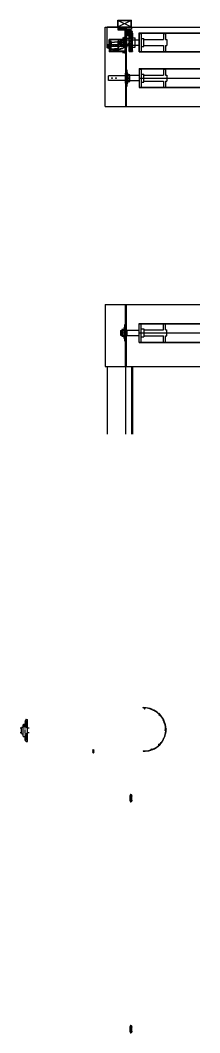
# Model space of a CAD drawing. Header units: millimetres. Extents: x 150937 to 394412, y 327166 to 584759.
# Drawn here: x 250797 to 252119, y 385886 to 393344 of the extents above; entities that cross this region are included whole.
import ezdxf

# ---------------------------------------------------------------- set-up
doc = ezdxf.new("R2010")
doc.units = ezdxf.units.MM
doc.linetypes.add('CENTER', pattern=[50.8, 31.75, -6.35, 6.35, -6.35])
doc.linetypes.add('CENTER2', pattern=[28.575, 19.05, -3.175, 3.175, -3.175])
doc.layers.add('1', color=2, linetype='CENTER2')
doc.layers.add('205', color=7, linetype='Continuous')

# ---------------------------------------------------------------- blocks, each defined once
blk = doc.blocks.new('ss')
at = {"layer": '205', "color": 7, "linetype": 'Continuous'}
for p, q in [((19591.9, 1873.9), (19591.9, 1863.9)), ((19626.9, 1873.9), (19626.9, 1863.9)), ((19591.9, 1819.5), (19591.9, 1809.5)), ((19626.9, 1819.5), (19626.9, 1809.5))]:
    blk.add_line(p, q, dxfattribs=at)
at = {"layer": '205'}
for p, q in [((19689.8, 1863.9), (19528.8, 1863.9)), ((19528.8, 1852.9), (19528.8, 1863.9)), ((19561.3, 1849.9), (19531.8, 1849.9)), ((19540.2, 1852.9), (19585.9, 1852.9)), ((19572.5, 1852.9), (19557.2, 1852.9)), ((19561.3, 1849.9), (19571.3, 1849.9)), ((19564.3, 1832.9), (19564.3, 1846.9)), ((19651.3, 1829.9), (19567.3, 1829.9)), ((19585.5, 1821.5), (19585.5, 1829.9)), ((19631, 1819.5), (19587.5, 1819.5)), ((19678.3, 1852.9), (19632.7, 1852.9)), ((19633, 1821.5), (19633, 1829.9)), ((19646.1, 1852.9), (19661.4, 1852.9)), ((19657.5, 1849.9), (19647.5, 1849.9)), ((19654.3, 1832.9), (19654.3, 1846.9)), ((19686.8, 1849.9), (19657.3, 1849.9)), ((19689.8, 1852.9), (19689.8, 1863.9))]:
    blk.add_line(p, q, dxfattribs=at)
at = {"layer": '205', "color": 1, "linetype": 'CENTER'}
for p, q in [((19683.3, 1844.9), (19535.3, 1844.9)), ((19585.5, 1839.1), (19569.5, 1839.1))]:
    blk.add_line(p, q, dxfattribs=at)
at = {"layer": '205'}
blk.add_circle((19577.5, 1839.1), 3, dxfattribs=at)
for centre, radius, start, end in [((19531.8, 1852.9), 3, 180, 270.00002), ((19540.2, 1849.9), 3, 89.99998, 180), ((19561.3, 1846.9), 3, 0, 90.00002), ((19567.3, 1832.9), 3, 180, 270.00002), ((19571.3, 1846.9), 3, 0, 90.00002), ((19577.9, 1839.1), 3, 94.62532, 265.37468), ((19578.5, 1839.1), 3, 99.90591, 260.09409), ((19578.9, 1839.1), 3, 103.68256, 256.31744), ((19587.5, 1821.5), 2, 180, 270.00002), ((19585.9, 1849.9), 3, 0, 89.99998), ((19632.7, 1849.9), 3, 90.00002, 180), ((19631, 1821.5), 2, 270.00002, 0), ((19647.5, 1846.9), 3, 89.99998, 180), ((19651.3, 1832.9), 3, 270.00002, 0), ((19657.3, 1846.9), 3, 90, 180), ((19678.3, 1849.9), 3, 0, 90.00002), ((19686.8, 1852.9), 3, 270.00002, 0)]:
    blk.add_arc(centre, radius, start, end, dxfattribs=at)
blk = doc.blocks.new('sef')
for p, q in [((8556.5, 2349.9), (8556.4, 2351.3)), ((8556.7, 2351.6), (8562.3, 2351.7)), ((8558.5, 2349.6), (8556.8, 2349.7)), ((8562.3, 2351.7), (8562.8, 2351.2)), ((8562.8, 2351.2), (8563.3, 2351.7)), ((8565.8, 2344.5), (8565.8, 2345)), ((8567.8, 2344.9), (8567.8, 2344.4)), ((8571.3, 2345.3), (8568.4, 2345.4)), ((8568.5, 2347.4), (8571.4, 2347.3)), ((8626.3, 2336.2), (8627, 2334.4)), ((8627.2, 2338), (8627.9, 2336.2)), ((8636.6, 2331.2), (8634.7, 2330.6)), ((8637.5, 2333.1), (8635.6, 2332.4))]:
    blk.add_line(p, q)
for centre, radius, start, end in [((8556.7, 2351.3), 0.3, 91.09406, 181.15622), ((8556.8, 2350), 0.3, 181.15622, 270.92095), ((8563.2, 2191.7), 158, 86.97274, 91.67354), ((8563.2, 2191.7), 160, 66.61584, 89.97313), ((8568.3, 2344.9), 2.5, 86.60979, 176.60979), ((8566.8, 2344.5), 1, 176.60979, 356.60979), ((8568.3, 2344.9), 0.5, 86.60979, 176.60979), ((8571.4, 2348.3), 3, 266.60979, 4.823), ((8571.3, 2348.4), 1.11, 272.01301, 81.28653), ((8575.3, 2348.4), 0.901, 112.32863, 173.60781), ((8563.2, 2191.7), 158, 66.64721, 85.71093), ((8625.4, 2335.8), 1, 20.34237, 66.64721), ((8626.3, 2337.6), 1, 20.10135, 66.61584), ((8627.9, 2334.7), 1, 200.34237, 245.62898), ((8563.2, 2191.7), 156, 62.9963, 65.62898), ((8628.8, 2336.5), 1, 200.10135, 245.61148), ((8563.2, 2191.7), 158, 63.0138, 65.61148), ((8634.4, 2331.6), 1, 242.9963, 288.28291), ((8635.3, 2333.4), 1, 243.0138, 288.52393), ((8636.9, 2330.3), 1, 61.97807, 108.28291), ((8563.2, 2191.7), 158, 41.95912, 61.97807), ((8637.8, 2332.1), 1, 62.00944, 108.52393), ((8563.2, 2191.7), 160, 41.92245, 62.00944), ((8681.4, 2298), 1.01, 219.79272, 50.02221)]:
    blk.add_arc(centre, radius, start, end)
blk = doc.blocks.new('wefewf')
at = {"layer": '1'}
for points in [[(29174.4, -483.1, 0.317583), (29175.4, -483.8, 0.525667), (29176.4, -482.5, 0.26023), (29171.8, -478.1, 0.042202), (29157.2, -475.7), (29156.7, -476.2), (29156.1, -475.6, 0.016952), (29150.2, -475.4, 0.016952), (29144.2, -475.6), (29143.7, -476.2), (29143.2, -475.7, 0.042202), (29128.6, -478.1, 0.260031), (29124, -482.5, 0.506732), (29124.9, -483.8, 0.334191), (29125.9, -483.1, -3.653755), (29126.8, -487.6, 0.191193), (29126.2, -487.3, 0.633527), (29125.5, -489, 0.182471), (29129.7, -490.9), (29130.2, -490.4), (29130.7, -490.9, 0.043451), (29131.8, -490.7, -0.062062), (29150.2, -488.4, -0.062062), (29168.6, -490.7, 0.043451), (29169.7, -490.9), (29170.2, -490.4), (29170.7, -490.9, 0.182471), (29174.8, -489, 0.633527), (29174.2, -487.3, 0.191193), (29173.5, -487.6, -3.651156)], [(29148.2, -486.5, 0.03384), (29137.8, -487.4, -0.46218), (29136.7, -486.4), (29136.7, -479.4, -0.371616), (29137.5, -478.4, -0.031026), (29148.2, -477.5, -0.421123), (29149.2, -478.5), (29149.2, -485.5, -0.406722)], [(29151.2, -485.5), (29151.2, -478.5, -0.421123), (29152.2, -477.5, -0.031026), (29162.8, -478.4, -0.371616), (29163.7, -479.4), (29163.7, -486.4, -0.46218), (29162.5, -487.4, 0.03384), (29152.2, -486.5, -0.406722)]]:
    blk.add_lwpolyline(points, format="xyb", close=True, dxfattribs=at)
blk = doc.blocks.new('마킹')
h = blk.add_hatch()
h.set_pattern_fill('ANSI31', color=1, scale=0.2, style=0)
h.set_pattern_definition([(45, (0.522953, 0.253902), (-0.0176776695, 0.0176776695), [])])
h.paths.add_polyline_path([(724.7, 119.8), (724.9, 119.8), (724.9, 120.2), (723.5, 120.2), (723.5, 119.8), (724.3, 119.8), (724.3, 118.1, -1), (723.6, 118.1), (723.2, 118.1, 1), (724.7, 118.1)])
h = blk.add_hatch()
h.set_pattern_fill('ANSI31', color=1, scale=0.2, style=0)
h.set_pattern_definition([(45, (4.602953, 4.253902), (-0.0176776695, 0.0176776695), [])])
h.paths.add_polyline_path([(727.6, 119.8), (728, 119.8), (728, 120.2), (726.8, 120.2), (726.8, 119.8), (727.2, 119.8), (727.2, 117.8), (726.8, 117.8), (726.8, 117.4), (728, 117.4), (728, 117.8), (727.6, 117.8)])
h = blk.add_hatch()
h.set_pattern_fill('ANSI31', color=1, scale=0.2, style=0)
h.set_pattern_definition([(45, (5.602953, 8.253902), (-0.0176776695, 0.0176776695), [])])
h.paths.add_polyline_path([(731.1, 120.2), (730.7, 120.2), (729.9, 120.2), (729.9, 117.4), (730.4, 117.4), (731.1, 117.4, 0.818898), (731.4, 118.9, 0.795276)])
h.paths.add_polyline_path([(731, 119.1), (730.3, 119.1), (730.3, 119.8), (731, 119.8, -1)], flags=16)
h.paths.add_polyline_path([(731, 117.8), (730.3, 117.8), (730.3, 118.5), (730.3, 118.7), (731, 118.7, -1)], flags=16)
at = {"color": 1}
for p, q in [((723.2, 118.1), (723.6, 118.1)), ((723.5, 120.2), (724.9, 120.2)), ((723.5, 119.8), (723.5, 120.2)), ((723.5, 119.8), (724.3, 119.8)), ((724.3, 118.1), (724.3, 119.8)), ((724.7, 119.8), (724.7, 118.1)), ((724.7, 119.8), (724.9, 119.8)), ((724.9, 120.2), (724.9, 119.8)), ((726.8, 120.2), (728, 120.2)), ((726.8, 119.8), (726.8, 120.2)), ((726.8, 119.8), (727.2, 119.8)), ((726.8, 117.8), (727.2, 117.8)), ((726.8, 117.8), (726.8, 117.4)), ((726.8, 117.4), (728, 117.4)), ((727.2, 117.8), (727.2, 119.8)), ((727.6, 119.8), (727.6, 117.8)), ((727.6, 119.8), (728, 119.8)), ((727.6, 117.8), (728, 117.8)), ((728, 120.2), (728, 119.8)), ((728, 117.4), (728, 117.8))]:
    blk.add_line(p, q, dxfattribs=at)
for points in [[(731.4, 118.9, -0.818898), (731.1, 117.4), (730.4, 117.4), (729.9, 117.4), (729.9, 120.2), (730.7, 120.2), (731.1, 120.2, -0.795276), (731.4, 118.9)], [(730.3, 119.1), (730.3, 119.8), (731, 119.8, -1), (731, 119.1), (730.3, 119.1)], [(730.3, 117.8), (730.3, 118.5), (730.3, 118.7), (731, 118.7, -1), (731, 117.8), (730.3, 117.8)]]:
    blk.add_lwpolyline(points, format="xyb", dxfattribs=at)
for radius in [0.75, 0.35]:
    blk.add_arc((723.9, 118.1), radius, 180, 0, dxfattribs=at)
blk = doc.blocks.new('shaft_Gear')
for p, q in [((-195, 22.5), (-205, 22.5)), ((-205, -22.5), (-205, 22.5)), ((-195, 22.5), (-195, 67)), ((-180, 67), (-195, 67)), ((-180, 22.5), (-180, 67)), ((-35, 22.5), (-180, 22.5)), ((-15, 30), (-35, 30)), ((-35, 30), (-35, -30)), ((-15, -67), (-15, 67)), ((0, 67), (-15, 67)), ((0, -67), (0, 67)), ((30, 20), (0, 20)), ((90, 20), (30, 20)), ((90, 20), (90, -20)), ((137.4, 17.5), (90, 17.5)), ((137.4, 17.5), (137.4, -17.5)), ((-195, -22.5), (-205, -22.5)), ((-195, -67), (-195, -22.5)), ((-180, -67), (-195, -67)), ((-35, -22.5), (-180, -22.5)), ((-180, -67), (-180, -22.5)), ((-15, -30), (-35, -30)), ((0, -67), (-15, -67)), ((30, -20), (0, -20)), ((90, -20), (30, -20)), ((137.4, -17.5), (90, -17.5))]:
    blk.add_line(p, q)
blk = doc.blocks.new('PF207')
at = {"color": 7, "linetype": 'Continuous', "lineweight": 25}
for p, q in [((-19.1, 37.4), (-19.1, 0)), ((-19.1, 0), (-19.1, -37.4)), ((-12.2, 0), (-19.1, 0)), ((-6.9, 61.1), (-12.2, 61.1)), ((-12.2, 0), (-12.2, 61.1)), ((-6.9, 0), (-12.2, 0)), ((-12.2, -61.1), (-12.2, 0)), ((-6.9, 61.1), (-6.9, 0)), ((-6.9, 0), (-6.9, -61.1)), ((0, 0), (-6.9, 0)), ((0, 0), (0, 37.4)), ((0, -37.4), (0, 0)), ((-12.2, -61.1), (-6.9, -61.1))]:
    blk.add_line(p, q, dxfattribs=at)
for start, end in [(93.91989, 104.27026), (75.72974, 86.08011), (255.72974, 266.08011), (273.91989, 284.27026)]:
    blk.add_arc((-9.5, 0), 38.6, start, end, dxfattribs=at)
blk = doc.blocks.new('SB207')
at = {"color": 7, "linetype": 'Continuous', "lineweight": 25}
for p, q in [((-32, 23.8), (-32, -23.8)), ((-30.9, 24.9), (-28.5, 24.9)), ((-30.9, 24.9), (-30.9, -24.9)), ((-28.4, 26.5), (-28.3, 26.6)), ((-28.4, 26.5), (-24.3, 26.5)), ((-28.4, 24.9), (-28.4, 26.5)), ((-28.4, 0), (-28.3, 0)), ((-28.3, 26.6), (-24.4, 26.6)), ((-27.8, 0), (-27.1, 1.3)), ((-27.1, -1.3), (-27.8, 0)), ((-27.1, 1.3), (-25.6, 1.3)), ((-25.6, 1.3), (-24.8, 0)), ((-24.8, 0), (-25.6, -1.3)), ((-24.3, 26.5), (-24.4, 26.6)), ((-24.3, 0), (-24.4, 0)), ((-24.3, 24.9), (-24.3, 26.5)), ((-24.2, 24.9), (-17, 24.9)), ((-17, 33.9), (-17, -33.9)), ((-15.7, 17.4), (-15.7, 17.3)), ((-14.1, 17.5), (-14.1, 17.4)), ((0, 33.9), (0, -33.9)), ((-30.9, -24.9), (-17, -24.9)), ((-25.6, -1.3), (-27.1, -1.3))]:
    blk.add_line(p, q, dxfattribs=at)
at = {"color": 8, "linetype": 'Continuous', "lineweight": 25, "flags": 128}
for points in [[(-14.9, 17.8), (-15.1, 17.8), (-15.3, 17.7), (-15.5, 17.6), (-15.6, 17.5), (-15.7, 17.4)], [(-14.9, 17.8), (-14.6, 17.8), (-14.4, 17.7), (-14.2, 17.6), (-14.1, 17.5), (-14.1, 17.4)]]:
    blk.add_lwpolyline(points, dxfattribs=at)
at = {"color": 7, "linetype": 'Continuous', "lineweight": 25}
for centre, radius, start, end in [((-30.9, 23.8), 1.11, 90, 180), ((-26.3, 0), 2.08, 0, 180), ((-26.3, 0), 2.08, 180, 0), ((-26.3, 0), 1.97, 0, 180), ((-26.3, 0), 1.97, 180, 0), ((-8.5, 17.9), 18.1, 113.39444, 118.07249), ((-14.9, 17.4), 0.797, 36.22504, 180), ((-14.9, 17.4), 0.797, 180, 217.84215), ((-8.5, 17.9), 18.1, 61.92751, 107.98835), ((-30.9, -23.8), 1.11, 180, 270), ((-8.5, -17.9), 18.1, 241.92751, 298.07249)]:
    blk.add_arc(centre, radius, start, end, dxfattribs=at)
for points, knots in [([(-28.5, 24.9), (-28.5, 24.9), (-28.5, 24.9), (-28.4, 24.9), (-28.4, 24.9), (-28.4, 24.9), (-28.4, 24.9), (-28.3, 24.9), (-28.2, 24.9), (-28.1, 24.9), (-27.9, 24.9), (-27.5, 24.8), (-27.2, 24.8), (-26.8, 24.8), (-26.4, 24.8), (-25.9, 24.8), (-25.5, 24.8), (-25.2, 24.8), (-24.8, 24.9), (-24.6, 24.9), (-24.5, 24.9), (-24.4, 24.9), (-24.3, 24.9), (-24.2, 24.9), (-24.2, 24.9), (-24.2, 24.9)], [0, 0, 0, 0, 0.020614, 0.041068, 0.061446, 0.081834, 0.102318, 0.122983, 0.153783, 0.184691, 0.246129, 0.307831, 0.369636, 0.432049, 0.494822, 0.557905, 0.621181, 0.684275, 0.747518, 0.810551, 0.842266, 0.87388, 0.916083, 0.957875, 1, 1, 1, 1]), ([(-24.2, 0), (-24.2, 0), (-24.2, 0.1), (-24.2, 0.3), (-24.2, 0.4), (-24.3, 0.5), (-24.3, 0.7), (-24.4, 0.9), (-24.6, 1.2), (-24.8, 1.5), (-25.1, 1.8), (-25.5, 2), (-25.9, 2.1), (-26.3, 2.1), (-26.7, 2.1), (-27.2, 2), (-27.5, 1.8), (-27.8, 1.5), (-28.1, 1.2), (-28.3, 0.9), (-28.4, 0.5), (-28.4, 0.3), (-28.5, 0.1), (-28.5, 0)], [0, 0, 0, 0, 0.020773, 0.041403, 0.061978, 0.082586, 0.103316, 0.124254, 0.186582, 0.249087, 0.311667, 0.374552, 0.437154, 0.499776, 0.561731, 0.625149, 0.687977, 0.750478, 0.81314, 0.875618, 0.917329, 0.958553, 1, 1, 1, 1]), ([(-28.5, 0), (-28.5, 0), (-28.5, -0.1), (-28.4, -0.3), (-28.4, -0.4), (-28.4, -0.5), (-28.3, -0.7), (-28.3, -0.9), (-28.1, -1.2), (-27.8, -1.5), (-27.5, -1.8), (-27.2, -2), (-26.8, -2.1), (-26.3, -2.1), (-25.9, -2.1), (-25.5, -2), (-25.1, -1.8), (-24.8, -1.5), (-24.6, -1.2), (-24.4, -0.9), (-24.3, -0.5), (-24.2, -0.3), (-24.2, -0.1), (-24.2, 0)], [0, 0, 0, 0, 0.02078, 0.041417, 0.061999, 0.082615, 0.103352, 0.124298, 0.186627, 0.249133, 0.3117, 0.374573, 0.437162, 0.499771, 0.561713, 0.625118, 0.687934, 0.750423, 0.813087, 0.875567, 0.917295, 0.958536, 1, 1, 1, 1]), ([(-15.7, 34.5), (-15.7, 34.5), (-15.7, 34.5), (-15.7, 34.5), (-15.6, 34.5), (-15.6, 34.5), (-15.5, 34.6), (-15.4, 34.6), (-15.2, 34.7), (-14.9, 34.8), (-14.6, 34.9), (-14.3, 35), (-14.2, 35.1), (-14.1, 35.1), (-14.1, 35.1), (-14.1, 35.1), (-14.1, 35.1)], [0, 0, 0, 0, 0.029313, 0.058422, 0.08764, 0.117277, 0.177636, 0.23897, 0.36673, 0.499166, 0.631346, 0.75887, 0.820337, 0.881188, 0.940729, 1, 1, 1, 1]), ([(-15.7, 17.3), (-15.7, 17.2), (-15.7, 17.2), (-15.7, 17.1), (-15.6, 17.1), (-15.6, 17), (-15.5, 16.9), (-15.4, 16.8), (-15.2, 16.7), (-14.9, 16.7), (-14.6, 16.8), (-14.3, 17), (-14.2, 17.2), (-14.1, 17.3), (-14.1, 17.4), (-14.1, 17.5), (-14.1, 17.6)], [0, 0, 0, 0, 0.02938, 0.058534, 0.087777, 0.117425, 0.177607, 0.238635, 0.366691, 0.49907, 0.631513, 0.759071, 0.820663, 0.881746, 0.940965, 1, 1, 1, 1]), ([(-14.1, 17.6), (-14.1, 17.6), (-14.1, 17.7), (-14.1, 17.8), (-14.2, 17.9), (-14.3, 18), (-14.4, 18), (-14.4, 18)], [0, 0, 0, 0, 0.196219, 0.397516, 0.604694, 0.818489, 1, 1, 1, 1])]:
    blk.add_open_spline(points, degree=3, knots=knots, dxfattribs=at)
blk = doc.blocks.new('bearing_pf207')
for name, p in [('SB207', (-1, 0)), ('PF207', (0, 0))]:
    blk.add_blockref(name, p)
blk = doc.blocks.new('C3DRUMLEFT')
for p, q in [((-194.4, 455.8), (501.7, 455.8)), ((-194.4, 455.8), (-194.4, 0)), ((-45, 0), (-45, 455.8)), ((-45, 455.8), (-45, 0)), ((-40, 0), (-40, 455.8)), ((-40, 455.8), (-40, 0)), ((55.6, 176.8), (55.6, 316.8)), ((55.6, 316.8), (501.7, 316.8)), ((55.6, 314.3), (501.7, 314.3)), ((55.6, 246.8), (501.7, 246.8)), ((55.6, 179.3), (501.7, 179.3)), ((55.6, 176.8), (501.7, 176.8)), ((-194.4, 0), (501.7, 0)), ((-180.6, 0), (-180.6, -500)), ((-44.8, 0), (-44.8, -500)), ((0, 0), (0, -500)), ((5.6, 0), (5.6, -500))]:
    blk.add_line(p, q)
at = {"xscale": -1}
blk.add_blockref('shaft_Gear', (55.6, 246.8), dxfattribs=at)
blk.add_blockref('bearing_pf207', (-38.1, 246.8))
blk = doc.blocks.new('A$C7437e431')
for p, q in [((1.8, 4.7), (0, 0.8)), ((0.1, 0.5), (1.1, 0)), ((1.4, 0.1), (2, 1.4)), ((2.3, 4.9), (1.8, 4.7)), ((2.2, 5.4), (2.3, 4.9)), ((9.4, 11.9), (6.6, 6.8)), ((7.4, 4.2), (7.8, 4)), ((8, 6.1), (10.8, 11.2)), ((8.5, 5.4), (8.2, 5.5)), ((35, 45.6), (33.5, 45.7)), ((34.5, 44.5), (36, 44.4)), ((40.5, 51.3), (40.3, 49.8)), ((41.3, 48.5), (41.5, 50.1))]:
    blk.add_line(p, q)
for centre, radius, start, end in [((0.2, 0.7), 0.234, 155.33713, 245.39929), ((1.2, 0.2), 0.234, 245.39929, 335.16402), ((114.7, -49), 123.4, 151.2961, 155.91661), ((114.7, -49), 125, 130.85891, 154.2162), ((8.4, 5.9), 1.95, 153.19066, 240.85287), ((114.7, -49), 123.4, 149.98855, 151.2961), ((8.6, 12.2), 0.898, 338.24943, 154.53171), ((8.2, 4.7), 0.781, 240.85287, 60.85287), ((8.4, 5.9), 0.391, 153.19066, 240.85287), ((114.7, -49), 123.4, 130.89028, 148.71201), ((9.9, 15.1), 0.704, 176.5717, 255.11602), ((8.7, 12.3), 2.34, 333.19066, 63.90082), ((33.5, 45), 0.781, 84.34442, 130.85891), ((34.4, 43.7), 0.781, 84.58544, 130.89028), ((35.1, 46.4), 0.781, 264.34442, 309.85455), ((114.7, -49), 123.4, 127.25687, 129.85455), ((36.1, 45.1), 0.781, 264.58544, 309.87205), ((114.7, -49), 121.9, 127.23937, 129.87205), ((39.5, 49.9), 0.781, 307.25687, 352.767), ((41.3, 51.2), 0.781, 126.25252, 172.767), ((114.7, -49), 125, 106.16552, 126.25252), ((40.5, 48.7), 0.781, 307.23937, 352.52598), ((42.2, 50), 0.781, 126.22114, 172.52598), ((114.7, -49), 123.4, 106.2022, 126.22114), ((80, 70.3), 0.788, 288.39644, 98.16695)]:
    blk.add_arc(centre, radius, start, end)
blk = doc.blocks.new('A$C5c76731f')
for p, q in [((0, 0), (0, -50)), ((100, 0), (0, 0)), ((100, 0), (100, -50)), ((100, -50), (0, -50)), ((2.3, -2.3), (2.3, -47.7)), ((97.7, -2.3), (2.3, -2.3)), ((97.7, -47.7), (2.3, -2.3)), ((2.3, -47.7), (97.7, -2.3)), ((97.7, -47.7), (2.3, -47.7)), ((97.7, -2.3), (97.7, -47.7))]:
    blk.add_line(p, q)
blk = doc.blocks.new('100x50pipe')
blk.add_blockref('A$C5c76731f', (0, 0))
blk = doc.blocks.new('shaft_Weight')
for p, q in [((-195, 22.5), (-205, 22.5)), ((-205, -22.5), (-205, 22.5)), ((-195, 22.5), (-195, 67)), ((-180, 67), (-195, 67)), ((-180, 22.5), (-180, 67)), ((-35, 22.5), (-180, 22.5)), ((-15, 30), (-35, 30)), ((-35, 30), (-35, -30)), ((-15, -67), (-15, 67)), ((0, 67), (-15, 67)), ((0, -67), (0, 67)), ((0, 20), (68.4, 20)), ((68.4, 20), (68.4, 17.5)), ((68.4, 17.5), (225, 17.5)), ((225, 17.5), (225, -17.5)), ((-195, -22.5), (-205, -22.5)), ((-195, -67), (-195, -22.5)), ((-180, -67), (-195, -67)), ((-35, -22.5), (-180, -22.5)), ((-180, -67), (-180, -22.5)), ((-15, -30), (-35, -30)), ((0, -67), (-15, -67)), ((0, -20), (68.4, -20)), ((68.4, -17.5), (225, -17.5)), ((68.4, -17.5), (68.4, -20))]:
    blk.add_line(p, q)
for centre in [(170, 0), (200, 0)]:
    blk.add_circle(centre, 3)
blk = doc.blocks.new('pully bracket')
for p, q in [((-98.5, 3), (-98.5, 120)), ((-53.5, 120), (-98.5, 120)), ((-95.5, 0), (-95.5, 117)), ((-53.5, 117), (-95.5, 117)), ((-53.5, 120), (-8.5, 120)), ((-53.5, 117), (-11.5, 117)), ((-11.5, 0), (-11.5, 117)), ((-8.5, 3), (-8.5, 120)), ((-98.5, 3), (-115.5, 3)), ((-115.5, 3), (-115.5, 0)), ((-95.5, 0), (-115.5, 0)), ((-112.2, 0), (-112.2, 3)), ((-101.8, 0), (-101.8, 3)), ((-11.5, 0), (8.5, 0)), ((-8.5, 3), (8.5, 3)), ((-5.2, 0), (-5.2, 3)), ((5.2, 0), (5.2, 3)), ((8.5, 3), (8.5, 0))]:
    blk.add_line(p, q)
at = {"color": 1, "linetype": 'CENTER'}
for p, q in [((-107, -8.3), (-107, 22)), ((0, -8.3), (0, 22))]:
    blk.add_line(p, q, dxfattribs=at)
blk = doc.blocks.new('pully')
at = {"color": 1, "linetype": 'CENTER'}
for p, q in [((141.9, 0), (0, 0)), ((9.7, 9), (9.7, -9))]:
    blk.add_line(p, q, dxfattribs=at)
at = {"lineweight": 30}
for p, q in [((1.7, 4), (1.7, -4)), ((136.7, 6), (3.7, 6)), ((149.7, 5), (136.7, 5)), ((150.7, 4), (136.7, 4)), ((150.7, 4), (150.7, -4)), ((151.7, 3), (151.7, -3)), ((136.7, -6), (3.7, -6)), ((150.7, -4), (136.7, -4)), ((149.7, -5), (136.7, -5))]:
    blk.add_line(p, q, dxfattribs=at)
for p, q in [((25.5, 6), (25.5, -6)), ((27, 35), (27, -5)), ((30, 35), (27, 35)), ((27, 30), (27, -5)), ((30, 35), (30, -5)), ((32, 25), (30, 35)), ((32, 25), (57, 25)), ((32, 25), (32, -5)), ((82, 25), (57, 25)), ((82, 25), (84, 35)), ((82, 25), (82, -25)), ((84, 35), (84, -5)), ((84, 35), (87, 35)), ((87, 35), (87, -5)), ((87, 30), (87, -5)), ((88.5, 6), (88.5, -6)), ((27, -30), (27, -5)), ((27, -35), (27, -9)), ((30, -35), (27, -35)), ((30, -35), (30, -5)), ((32, -25), (30, -35)), ((32, -25), (32, -5)), ((32, -25), (57, -25)), ((82, -25), (57, -25)), ((82, -25), (84, -35)), ((84, -35), (84, -5)), ((84, -35), (87, -35)), ((87, -30), (87, -5)), ((87, -35), (87, -9))]:
    blk.add_line(p, q)
at = {"color": 254}
blk.add_line((136.7, 6), (136.7, -6), dxfattribs=at)
at = {"lineweight": 30}
blk.add_circle((9.7, 0), 2, dxfattribs=at)
for centre, start, end in [((3.7, 4), 90, 180), ((3.7, -4), 180, 270), ((149.7, -3), 270, 0)]:
    blk.add_arc(centre, 2, start, end, dxfattribs=at)
at = {"color": 254}
blk.add_arc((149.7, 3), 2, 0, 90, dxfattribs=at)
blk = doc.blocks.new('기어1')
for p, q in [((-35257.3, 14473.7), (-35260.8, 14473.7)), ((-35260.8, 14473.7), (-35260.8, 14371.5)), ((-35260.8, 14469.6), (-35260.8, 14473.7)), ((-35257.3, 14473.7), (-35257.3, 14339.2)), ((-35255.3, 14470.2), (-35257.3, 14470.2)), ((-35237.3, 14473.7), (-35255.3, 14473.7)), ((-35255.3, 14473.7), (-35255.3, 14339.2)), ((-35255.3, 14473.7), (-35255.3, 14339.2)), ((-35237.3, 14471), (-35255.3, 14471)), ((-35237.3, 14470.6), (-35255.3, 14470.6)), ((-35237.3, 14473.7), (-35237.3, 14339.2)), ((-35280.8, 14441.5), (-35280.8, 14371.5)), ((-35260.8, 14441.5), (-35280.8, 14441.5)), ((-35260.8, 14426.5), (-35280.8, 14426.5)), ((-35237.3, 14466.2), (-35255.3, 14466.2)), ((-35237.3, 14465.4), (-35255.3, 14465.4)), ((-35237.3, 14458.9), (-35255.3, 14458.9)), ((-35237.3, 14457.9), (-35255.3, 14457.9)), ((-35237.3, 14449.8), (-35255.3, 14449.8)), ((-35237.3, 14448.5), (-35255.3, 14448.5)), ((-35237.3, 14438.9), (-35255.3, 14438.9)), ((-35237.3, 14437.4), (-35255.3, 14437.4)), ((-35237.3, 14426.8), (-35255.3, 14426.8)), ((-35237.3, 14425.2), (-35255.3, 14425.2)), ((-35237.3, 14413.9), (-35255.3, 14413.9)), ((-35237.3, 14413.9), (-35255.3, 14413.9)), ((-35237.3, 14412.2), (-35255.3, 14412.2)), ((-35237.3, 14412.2), (-35255.3, 14412.2)), ((-35237.3, 14400.7), (-35255.3, 14400.7)), ((-35237.3, 14400.7), (-35255.3, 14400.7)), ((-35237.3, 14399.1), (-35255.3, 14399.1)), ((-35237.3, 14399), (-35255.3, 14399)), ((-35260.8, 14386.5), (-35280.8, 14386.5)), ((-35260.8, 14371.5), (-35280.8, 14371.5)), ((-35260.8, 14339.2), (-35260.8, 14371.5)), ((-35257.3, 14339.2), (-35260.8, 14339.2)), ((-35255.3, 14342.7), (-35257.3, 14342.7)), ((-35237.3, 14387.7), (-35255.3, 14387.7)), ((-35237.3, 14386.2), (-35255.3, 14386.2)), ((-35237.3, 14375.5), (-35255.3, 14375.5)), ((-35237.3, 14374), (-35255.3, 14374)), ((-35237.3, 14364.4), (-35255.3, 14364.4)), ((-35237.3, 14363.2), (-35255.3, 14363.2)), ((-35237.3, 14355), (-35255.3, 14355)), ((-35237.3, 14354.1), (-35255.3, 14354.1)), ((-35237.3, 14347.5), (-35255.3, 14347.5)), ((-35237.3, 14346.8), (-35255.3, 14346.8)), ((-35237.3, 14342.4), (-35255.3, 14342.4)), ((-35237.3, 14341.9), (-35255.3, 14341.9)), ((-35237.3, 14339.2), (-35255.3, 14339.2)), ((-35237.3, 14339.2), (-35237.3, 14339.2))]:
    blk.add_line(p, q)
blk = doc.blocks.new('spracket')
at = {"xscale": -1}
blk.add_blockref('기어1', (-35280.8, -14406.5), dxfattribs=at)
blk = doc.blocks.new('A$Caf59d3ef')
for p, q in [((0, 0.4), (0, 15.4)), ((0, 15.4), (100, 15)), ((0, 0.4), (100, 0)), ((100, 0), (100, 15))]:
    blk.add_line(p, q)
blk = doc.blocks.new('k-6')
for p, q in [((-36507, 17321.9), (-36507, 17315.9)), ((-36507, 17315.9), (-36506.5, 17315.4)), ((-36506.5, 17315.4), (-36507, 17314.9)), ((-36507, 17314.9), (-36507, 17302.3)), ((-36505, 17322.4), (-36506.5, 17322.4)), ((-36505, 17322.4), (-36504.2, 17322.4)), ((-36505, 17319.9), (-36505, 17302.3)), ((-36504.5, 17320.4), (-36504.2, 17320.4)), ((-36503.7, 17321.9), (-36503.7, 17320.9)), ((-36475.3, 17321.9), (-36475.3, 17320.9)), ((-36474, 17322.4), (-36474.8, 17322.4)), ((-36474.5, 17320.4), (-36474.8, 17320.4)), ((-36474, 17322.4), (-36472.5, 17322.4)), ((-36474, 17319.9), (-36474, 17302.3)), ((-36472, 17315.9), (-36472.5, 17315.4)), ((-36472.5, 17315.4), (-36472, 17314.9)), ((-36472, 17321.9), (-36472, 17315.9)), ((-36472, 17314.9), (-36472, 17302.3)), ((-36507, 17302.3), (-36507, 17278.1)), ((-36507, 17296.9), (-36507, 17278.1)), ((-36506.5, 17277.6), (-36490, 17277.6)), ((-36505, 17302.3), (-36505, 17299.4)), ((-36505, 17299.4), (-36503, 17297.4)), ((-36505, 17295.1), (-36505, 17281.1)), ((-36505, 17281.1), (-36490, 17281.1)), ((-36500.5, 17295.6), (-36504.5, 17295.6)), ((-36500.5, 17295.6), (-36504, 17295.6)), ((-36498.2, 17297.4), (-36503, 17297.4)), ((-36498.2, 17297.4), (-36503, 17297.4)), ((-36498.2, 17295.6), (-36500.5, 17295.6)), ((-36497.7, 17296.9), (-36497.7, 17296.1)), ((-36490, 17281.1), (-36489.5, 17280.6)), ((-36490, 17277.6), (-36489.5, 17278.1)), ((-36489, 17281.1), (-36489.5, 17280.6)), ((-36489, 17277.6), (-36489.5, 17278.1)), ((-36474, 17281.1), (-36489, 17281.1)), ((-36472.5, 17277.6), (-36489, 17277.6)), ((-36481.3, 17296.9), (-36481.3, 17296.1)), ((-36480.8, 17297.4), (-36476, 17297.4)), ((-36480.8, 17297.4), (-36476, 17297.4)), ((-36480.8, 17295.6), (-36478.5, 17295.6)), ((-36478.5, 17295.6), (-36475, 17295.6)), ((-36478.5, 17295.6), (-36474.5, 17295.6)), ((-36474, 17299.4), (-36476, 17297.4)), ((-36474, 17302.3), (-36474, 17299.4)), ((-36474, 17295.1), (-36474, 17281.1)), ((-36472, 17302.3), (-36472, 17278.1)), ((-36472, 17296.9), (-36472, 17278.1))]:
    blk.add_line(p, q)
for centre, start, end in [((-36506.5, 17321.9), 90, 180), ((-36504.5, 17319.9), 90, 180), ((-36504.2, 17321.9), 0, 90), ((-36504.2, 17320.9), 270, 0), ((-36474.8, 17321.9), 90, 180), ((-36474.8, 17320.9), 180, 270), ((-36474.5, 17319.9), 0, 90), ((-36472.5, 17321.9), 0, 90), ((-36506.5, 17278.1), 180, 270), ((-36504.5, 17295.1), 90, 180), ((-36498.2, 17296.9), 360, 90), ((-36498.2, 17296.1), 270, 360), ((-36480.8, 17296.9), 90, 180), ((-36480.8, 17296.1), 180, 270), ((-36474.5, 17295.1), 0, 90), ((-36472.5, 17278.1), 270, 0)]:
    blk.add_arc(centre, 0.5, start, end)
blk = doc.blocks.new('C-3 UP LEFT')
for p, q in [((-194.4, 0), (501.7, 0)), ((-194.4, -586), (-194.4, 0)), ((-72.3, 0), (-180.6, 0)), ((-180.6, -150.3), (-180.6, 0)), ((-95, 0), (-40, 0)), ((-95, 0), (-95, -5)), ((-72.3, -1.2), (-72.3, 0)), ((-71.8, 0), (-0.5, 0)), ((-40, 0), (-40, -583.5)), ((-72.3, -1.2), (-179.4, -1.2)), ((-179.4, -149.6), (-179.4, -1.2)), ((-100, -15), (-100, -20)), ((-100, -15), (-45, -15)), ((-100, -20), (-45, -20)), ((-95, -5), (-45, -5)), ((-72.3, -3.5), (-72.3, -0.5)), ((-62.3, -4), (-71.8, -4)), ((-61.8, -3.5), (-62.3, -4)), ((-61.3, -4), (-61.8, -3.5)), ((-53.7, -4), (-61.3, -4)), ((-53, -4.3), (-48.6, -8.7)), ((-48.3, -43.5), (-48.3, -9.4)), ((-47.8, -44), (-48.3, -43.5)), ((-48.3, -44.5), (-47.8, -44)), ((-48.3, -80.5), (-48.3, -44.5)), ((-45.3, -26.5), (-44.8, -26)), ((-44.8, -27), (-45.3, -26.5)), ((-45.3, -61.5), (-44.8, -61)), ((-44.8, -62), (-45.3, -61.5)), ((-45, -5), (-45, -15)), ((-45, -20), (-45, -583.5)), ((-44.8, -6), (-44.8, -26)), ((-44.8, -61), (-44.8, -27)), ((-44.8, -27), (-44.8, -43.5)), ((-44.8, -43.5), (-44.3, -44)), ((-44.3, -44), (-44.8, -44.5)), ((-44.8, -44.5), (-44.8, -61)), ((-44.8, -62), (-44.8, -79.2)), ((-20.1, -26.5), (-44.3, -26.5)), ((-44.3, -61.5), (-25.5, -61.5)), ((-0.5, -3), (-41.8, -3)), ((-41.8, -44), (-41.3, -43.5)), ((-41.3, -44.5), (-41.8, -44)), ((-41.3, -43.5), (-41.3, -28.5)), ((-41.3, -28.5), (-27.3, -28.5)), ((-41.3, -59.5), (-41.3, -44.5)), ((-27.3, -59.5), (-41.3, -59.5)), ((-26.8, -29), (-26.8, -33)), ((-26.8, -33), (-26.8, -35.3)), ((-26.8, -52.7), (-26.8, -55)), ((-26.8, -55), (-26.8, -58.5)), ((-26.8, -58.5), (-26.8, -59)), ((-26.3, -35.8), (-25.5, -35.8)), ((-25.5, -52.2), (-26.3, -52.2)), ((-25.5, -61.5), (-20.1, -61.5)), ((-25, -30.5), (-23, -28.5)), ((-25, -35.3), (-25, -30.5)), ((-25, -57.5), (-25, -52.7)), ((-23, -59.5), (-25, -57.5)), ((-23, -28.5), (-20.1, -28.5)), ((-20.1, -59.5), (-23, -59.5)), ((-7.5, -26.5), (-20.1, -26.5)), ((-20.1, -28.5), (-2.5, -28.5)), ((-2.5, -59.5), (-20.1, -59.5)), ((-20.1, -61.5), (-7.5, -61.5)), ((-7, -27), (-7.5, -26.5)), ((-7.5, -61.5), (-7, -61)), ((-6.5, -26.5), (-7, -27)), ((-7, -61), (-6.5, -61.5)), ((-0.5, -26.5), (-6.5, -26.5)), ((-6.5, -61.5), (-0.5, -61.5)), ((-2, -29), (-2, -29.3)), ((-2, -58.7), (-2, -59)), ((-1.5, -29.8), (-0.5, -29.8)), ((-0.5, -58.2), (-1.5, -58.2)), ((0, -0.5), (0, -2.5)), ((0, -28.5), (0, -27)), ((0, -29.3), (0, -28.5)), ((0, -59.5), (0, -58.7)), ((0, -61), (0, -59.5)), ((55.6, -43.4), (501.7, -43.4)), ((55.6, -183.4), (55.6, -43.4)), ((55.6, -45.9), (501.7, -45.9)), ((-6.9, -85.5), (-43.3, -85.5)), ((-41.3, -83), (-1, -83)), ((-12.2, -101), (-12.6, -100.8)), ((-11.9, -99.4), (-11.6, -99.6)), ((-11.2, -106.8), (-10.5, -105.5)), ((-11.1, -99.4), (-9, -95)), ((-10.1, -107.6), (-11.1, -107.1)), ((-7.8, -103.7), (-9.8, -107.5)), ((-7.6, -95.8), (-9.7, -100.1)), ((-7.4, -103), (-7.9, -103.2)), ((-7.9, -103.2), (-7.8, -103.7)), ((-5.9, -85.5), (-5.9, -85.5)), ((0, -84), (0, -85.3)), ((-182, -151), (-181.4, -150)), ((-178.1, -153.4), (-181.9, -151.3)), ((-181.1, -149.9), (-179.9, -150.6)), ((-168.3, -155.8), (-180.6, -150.3)), ((-167.8, -154.7), (-179.4, -149.6)), ((-177.5, -153.2), (-178.1, -153.4)), ((-177.4, -153.7), (-177.5, -153.2)), ((-173.9, -149.6), (-173.7, -149.2)), ((-167.7, -154.6), (-173, -152.2)), ((-172.3, -149.9), (-172.5, -150.2)), ((-172.3, -150.8), (-167, -153.2)), ((-167.8, -154.7), (-168.5, -156.1)), ((-127, -166.4), (-128.2, -167.5)), ((-128.1, -165.9), (-127, -164.9)), ((-120.3, -165.1), (-119.2, -166.2)), ((-119.3, -167.8), (-120.3, -166.7)), ((55.6, -180.9), (501.7, -180.9)), ((55.6, -183.4), (501.7, -183.4)), ((55.6, -306.4), (501.7, -306.4)), ((55.6, -306.4), (55.6, -446.4)), ((55.6, -308.9), (501.7, -308.9)), ((55.6, -376.4), (501.7, -376.4)), ((55.6, -443.9), (501.7, -443.9)), ((55.6, -446.4), (501.7, -446.4)), ((-194.4, -586), (501.7, -586)), ((-45, -583.5), (-40, -583.5))]:
    blk.add_line(p, q)
blk.add_lwpolyline([(-29.3, -43.4), (-29.3, -48.4, -0.414214), (-31.3, -50.4), (-36, -50.4), (-36, -47.9), (-40.5, -47.9), (-40.5, -54.8), (-27, -54.8), (-27, -51), (-24.8, -51), (-24.8, -54.8), (-12.8, -54.8), (-12.8, -57.5, 0.414214), (-12.5, -57.8), (-1.4, -57.8, 0.414214), (-1.1, -57.5), (-1.1, -54.8), (4.6, -54.8, 0.414214), (5.6, -53.8), (5.6, -47.5, 0.414214), (5.3, -47.2), (4.6, -47.2), (2.2, -47.2, 0.314574), (1.3, -47.8), (0.2, -50.7, -0.314574), (-0.1, -50.9), (-18.7, -50.9, -0.414214), (-19.2, -50.4), (-19.2, -43.4), (-19.2, -36.4, -0.414214), (-18.7, -35.9), (-0.1, -35.9, -0.314574), (0.2, -36.1), (1.3, -38.9, 0.314574), (2.2, -39.6), (4.6, -39.6), (5.3, -39.6, 0.414214), (5.6, -39.3), (5.6, -33, 0.414214), (4.6, -32), (-1.1, -32), (-1.1, -29.3, 0.414214), (-1.4, -29), (-12.5, -29, 0.414214), (-12.8, -29.3), (-12.8, -32), (-24.8, -32), (-24.8, -35.8), (-27, -35.8), (-27, -32), (-40.5, -32), (-40.5, -38.9), (-36, -38.9), (-36, -36.4), (-31.3, -36.4, -0.414214), (-29.3, -38.4)], format="xyb", close=True)
for centre, radius, start, end in [((-71.8, -0.5), 0.5, 90, 180), ((-0.5, -0.5), 0.5, 0, 90), ((-71.8, -3.5), 0.5, 180, 270), ((-53.7, -5), 1, 45, 90), ((-49.3, -9.4), 1, 0, 45), ((-41.8, -6), 3, 90, 180), ((-44.3, -27), 0.5, 90, 179.99913), ((-44.3, -27), 0.5, 179.99913, 180), ((-44.3, -61), 0.5, 180, 270), ((-27.3, -29), 0.5, 0, 90), ((-27.3, -59), 0.5, 270, 0), ((-26.3, -35.3), 0.5, 180, 270), ((-26.3, -52.7), 0.5, 90, 180), ((-25.5, -35.3), 0.5, 270, 0), ((-25.5, -52.7), 0.5, 0, 90), ((-2.5, -29), 0.5, 0, 90), ((-2.5, -59), 0.5, 270, 0), ((-1.5, -29.3), 0.5, 180, 270), ((-1.5, -58.7), 0.5, 90, 180), ((-0.5, -2.5), 0.5, 270, 0), ((-0.5, -27), 0.5, 0, 90), ((-0.5, -29.3), 0.5, 270, 0), ((-0.5, -58.7), 0.5, 0, 90), ((-0.5, -61), 0.5, 270, 0), ((-173, -149.6), 0.781, 335.68377, 155.68377), ((-43.3, -80.5), 5, 180, 270), ((-41.4, -79.6), 3.4, 173.30221, 272.76908), ((-12.2, -100.1), 0.781, 66.04629, 246.04629), ((-11.4, -99.2), 1.95, 246.04629, 333.7085), ((-11.4, -99.2), 0.391, 246.04629, 333.7085), ((-11, -106.9), 0.234, 151.73514, 241.49987), ((-118.5, -45.6), 123.4, 330.98255, 335.60306), ((-10, -107.4), 0.234, 241.49987, 331.56203), ((-6.9, -96.1), 2.34, 72.52838, 153.7085), ((-6.8, -96.2), 0.867, 329.91686, 150.64308), ((-118.5, -45.6), 125, 332.68296, 341.32928), ((-6.9, -88.5), 3, 338.98199, 90), ((-6.1, -93.6), 0.3, 252.52838, 336.91194), ((-118.5, -45.6), 122.5, 336.91194, 338.98199), ((-1, -84), 1, 0, 90), ((-1, -85.3), 1, 341.32928, 0), ((-181.7, -151.1), 0.234, 151.13735, 241.19951), ((-181.2, -150.1), 0.234, 61.37262, 151.13735), ((-119.3, -43), 123.4, 240.62003, 245.24054), ((-119.3, -43), 125, 242.32044, 265.67773), ((-172.1, -150.4), 1.95, 155.68377, 243.34598), ((-172.1, -150.4), 0.391, 155.68377, 243.34598), ((-119.3, -43), 123.4, 245.24054, 246.54809), ((-168.2, -155.4), 0.898, 242.00493, 58.28721), ((-168, -155.3), 2.34, 332.63582, 63.34598), ((-165.4, -156.9), 0.704, 141.42063, 219.96494), ((-119.3, -43), 123.4, 247.82463, 265.64636), ((-128.7, -166.9), 0.781, 265.67773, 312.19222), ((-128.6, -165.3), 0.781, 265.64636, 311.9512), ((-126.5, -165.5), 0.781, 86.66459, 131.9512), ((-126.5, -167), 0.781, 86.68209, 132.19222), ((-119.3, -43), 123.4, 266.68209, 269.27977), ((-119.3, -43), 121.9, 266.66459, 269.29727), ((-120.9, -167.2), 0.781, 43.76964, 89.27977), ((-120.8, -165.7), 0.781, 44.01066, 89.29727), ((-118.7, -167.2), 0.781, 223.76964, 270.28413), ((-118.7, -165.7), 0.781, 224.01066, 270.3155), ((-119.3, -43), 123.4, 270.3155, 290.33444), ((-119.3, -43), 125, 270.28413, 290.37112), ((-76.2, -159.5), 0.788, 298.36969, 108.1402)]:
    blk.add_arc(centre, radius, start, end)
for name, p, rotation in [('100x50pipe', (0, 0), 180), ('A$Caf59d3ef', (0, 0), 180), ('shaft_Gear', (55.6, -113.4), 180), ('k-6', (-17322.4, -36533.5), 270), ('pully bracket', (-45, -83.1), 90.00000000000001), ('shaft_Weight', (55.6, -376.4), 180), ('bearing_pf207', (-46.9, -376.4), 180)]:
    blk.add_blockref(name, p, dxfattribs=dict(rotation=rotation))
at = {"xscale": -1}
for name, p, rotation in [('bearing_pf207', (-38.1, -113.4), 180), ('spracket', (25.6, -113.4), 180), ('pully', (-181.7, -136.2), 180), ('A$C7437e431', (-87.6, -165.6), 261.9762060835413)]:
    blk.add_blockref(name, p, dxfattribs=dict(at, rotation=rotation))

msp = doc.modelspace()

# ---------------------------------------------------------------- block references
for name, p in [('C-3 UP LEFT', (251616.918, 393294.431)), ('C3DRUMLEFT', (251616.918, 390794.431)), ('sef', (243143.501, 385929.367)), ('sef', (243143.501, 385929.367))]:
    msp.add_blockref(name, p)
for name, p, rotation in [('sef', (244104.177, 392626.984), 314.9999999999999), ('sef', (244104.177, 392626.984), 314.9999999999999), ('ss', (248987.928, 407721.867), 270), ('sef', (249519.41, 396684.622), 269.9999999999999), ('sef', (249519.41, 396684.622), 269.9999999999999), ('sef', (256217.029, 395725.373), 224.9999999999999), ('sef', (256217.029, 395725.373), 224.9999999999999), ('wefewf', (251127.988, 358464.02), 90), ('wefewf', (251127.988, 356762.348), 90)]:
    msp.add_blockref(name, p, dxfattribs=dict(rotation=rotation))
at = {"xscale": 2.700000000000045, "yscale": 2.700000000000045, "zscale": 2.700000000000045, "rotation": 90}
msp.add_blockref('마킹', (251656.205, 385994.561), dxfattribs=at)

doc.saveas('drawing.dxf')
